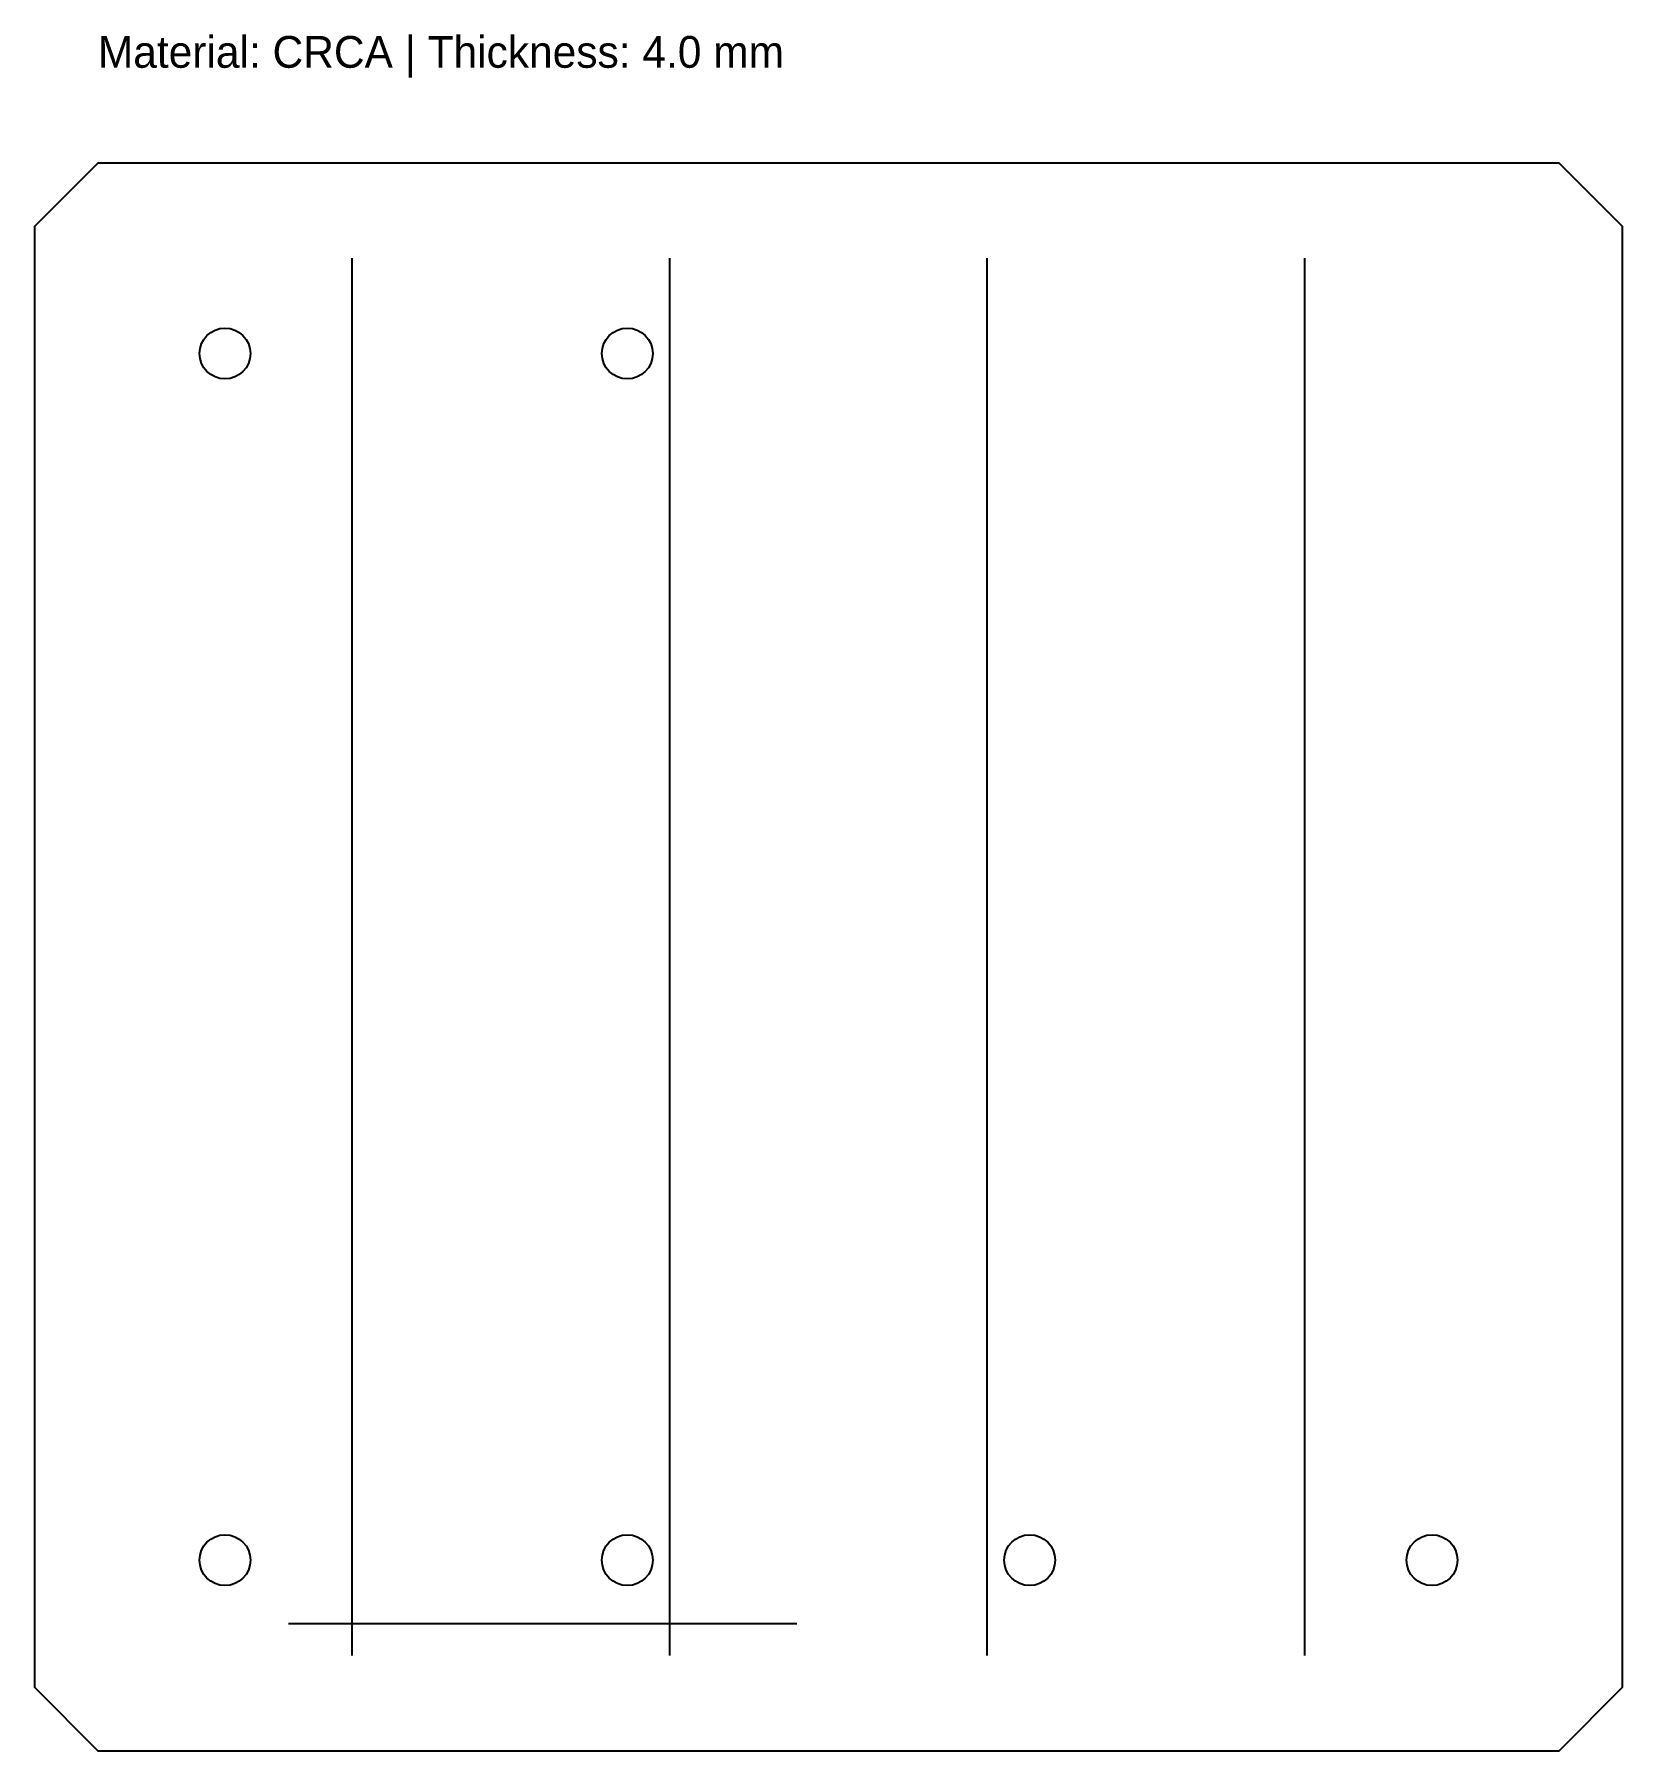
# Model space of a CAD drawing. Header units: metres. Extents: x 0 to 250, y 0 to 270.
import ezdxf

# ---------------------------------------------------------------- set-up
doc = ezdxf.new("R2010")
doc.units = ezdxf.units.M

msp = doc.modelspace()

# ---------------------------------------------------------------- linework, layer by layer
at = {"layer": 'BEND'}
for p, q in [((50, 15), (50, 235)), ((100, 15), (100, 235)), ((150, 15), (150, 235)), ((200, 15), (200, 235))]:
    msp.add_line(p, q, dxfattribs=at)
at = {"layer": 'CUT'}
msp.add_lwpolyline([(10, 0), (240, 0), (250, 10), (250, 240), (240, 250), (10, 250), (0, 240), (0, 10)], close=True, dxfattribs=at)
at = {"layer": 'HOLES'}
for centre in [(30, 220), (93.33, 220), (30, 30), (93.33, 30), (156.67, 30), (220, 30)]:
    msp.add_circle(centre, 4, dxfattribs=at)
at = {"layer": 'WELDS', "linetype": 'CONTINUOUS'}
msp.add_line((40, 20), (120, 20), dxfattribs=at)

# ---------------------------------------------------------------- texts
at = {"layer": 'NOTES'}
msp.add_text('Material: CRCA | Thickness: 4.0 mm', height=5, dxfattribs=at).set_placement((10, 265))

doc.saveas('drawing.dxf')
